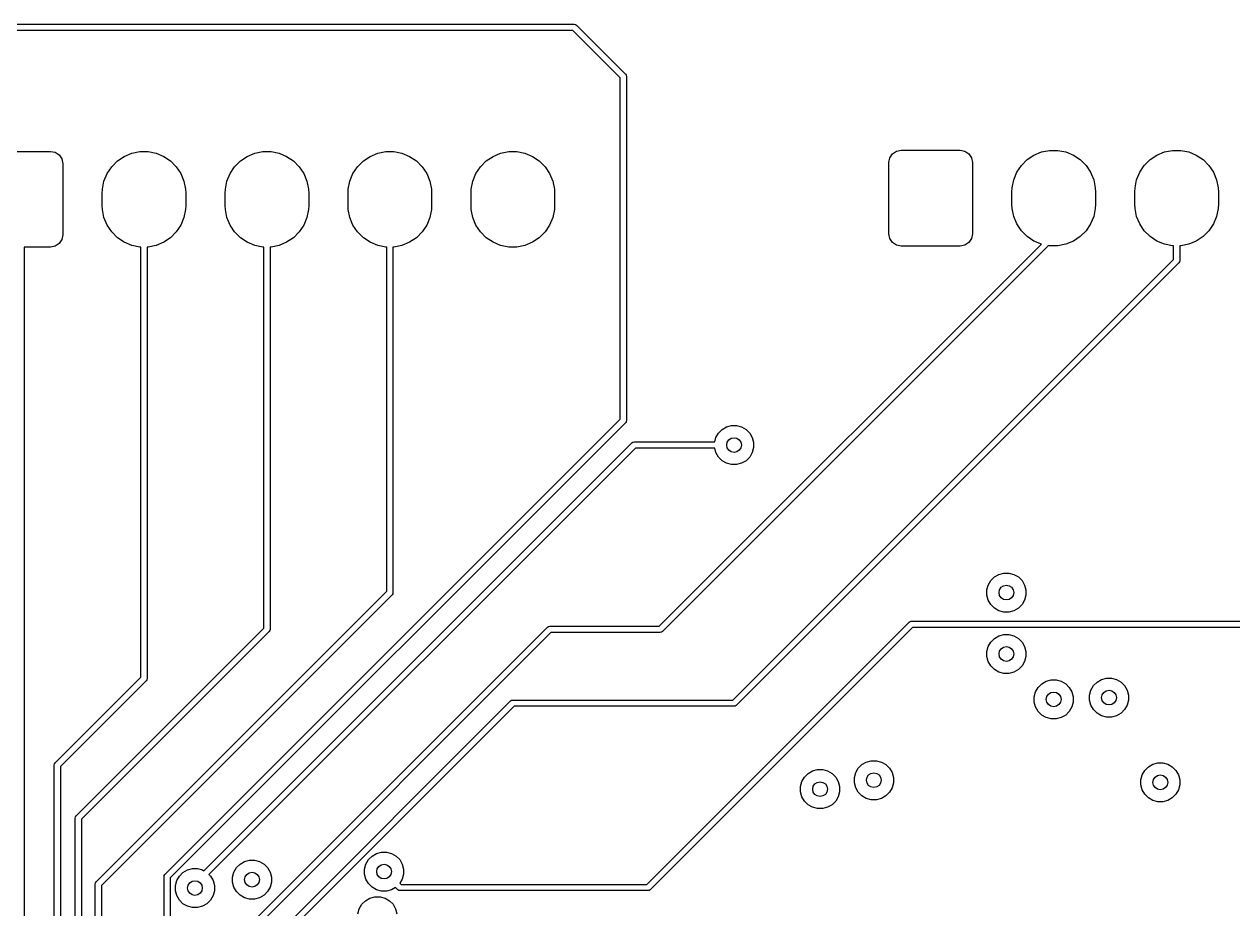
# Model space of a CAD drawing. Extents: x 0.98 to 8.13, y -3.46 to -0.83.
# Drawn here: x 5.081 to 6.049, y -1.621 to -0.913 of the extents above; entities that cross this region are included whole.
import ezdxf

# ---------------------------------------------------------------- set-up
doc = ezdxf.new("R2010")
doc.units = 0
doc.header["$MEASUREMENT"] = 0
doc.layers.add('BLACK', color=7, linetype='CONTINUOUS')

msp = doc.modelspace()

# ---------------------------------------------------------------- linework, layer by layer
at = {"layer": 'BLACK', "linetype": 'CONTINUOUS'}
for p, q in [((4.6063, -0.91285), (5.52165, -0.91285)), ((5.52062, -0.91785), (4.60733, -0.91785)), ((5.55852, -0.95576), (5.52062, -0.91785)), ((5.52165, -0.91285), (5.52261, -0.91304)), ((5.52261, -0.91304), (5.52342, -0.91359)), ((5.52342, -0.91359), (5.56279, -0.95296)), ((5.55852, -1.22928), (5.55852, -0.95576)), ((5.56279, -0.95296), (5.56333, -0.95377)), ((5.56333, -0.95377), (5.56352, -0.95472)), ((5.56352, -0.95472), (5.56352, -1.23031)), ((5.05512, -1.01476), (5.10236, -1.01476)), ((5.10236, -1.01476), (5.10613, -1.01551)), ((5.10613, -1.01551), (5.10932, -1.01765)), ((5.16745, -1.0162), (5.17389, -1.01492)), ((5.17389, -1.01492), (5.18045, -1.01492)), ((5.18045, -1.01492), (5.18688, -1.0162)), ((5.26588, -1.0162), (5.27231, -1.01492)), ((5.27231, -1.01492), (5.27887, -1.01492)), ((5.27887, -1.01492), (5.2853, -1.0162)), ((5.3643, -1.0162), (5.37074, -1.01492)), ((5.37074, -1.01492), (5.3773, -1.01492)), ((5.3773, -1.01492), (5.38373, -1.0162)), ((5.46273, -1.0162), (5.46916, -1.01492)), ((5.46916, -1.01492), (5.47572, -1.01492)), ((5.47572, -1.01492), (5.48216, -1.0162)), ((5.7765, -1.01666), (5.7797, -1.01453)), ((5.7797, -1.01453), (5.78346, -1.01378)), ((5.78346, -1.01378), (5.83071, -1.01378)), ((5.83071, -1.01378), (5.83448, -1.01453)), ((5.83448, -1.01453), (5.83767, -1.01666)), ((5.88974, -1.01773), (5.8958, -1.01522)), ((5.8958, -1.01522), (5.90223, -1.01394)), ((5.90223, -1.01394), (5.90879, -1.01394)), ((5.90879, -1.01394), (5.91523, -1.01522)), ((5.91523, -1.01522), (5.92129, -1.01773)), ((5.98816, -1.01773), (5.99422, -1.01522)), ((5.99422, -1.01522), (6.00066, -1.01394)), ((6.00066, -1.01394), (6.00722, -1.01394)), ((6.00722, -1.01394), (6.01365, -1.01522)), ((6.01365, -1.01522), (6.01971, -1.01773)), ((5.10932, -1.01765), (5.11146, -1.02084)), ((5.11146, -1.02084), (5.1122, -1.02461)), ((5.1122, -1.02461), (5.1122, -1.08169)), ((5.1513, -1.027), (5.15594, -1.02236)), ((5.15594, -1.02236), (5.16139, -1.01872)), ((5.16139, -1.01872), (5.16745, -1.0162)), ((5.18688, -1.0162), (5.19294, -1.01872)), ((5.19294, -1.01872), (5.1984, -1.02236)), ((5.1984, -1.02236), (5.20303, -1.027)), ((5.24972, -1.027), (5.25436, -1.02236)), ((5.25436, -1.02236), (5.25982, -1.01872)), ((5.25982, -1.01872), (5.26588, -1.0162)), ((5.2853, -1.0162), (5.29137, -1.01872)), ((5.29137, -1.01872), (5.29682, -1.02236)), ((5.29682, -1.02236), (5.30146, -1.027)), ((5.34815, -1.027), (5.35279, -1.02236)), ((5.35279, -1.02236), (5.35824, -1.01872)), ((5.35824, -1.01872), (5.3643, -1.0162)), ((5.38373, -1.0162), (5.38979, -1.01872)), ((5.38979, -1.01872), (5.39525, -1.02236)), ((5.39525, -1.02236), (5.39988, -1.027)), ((5.44657, -1.027), (5.45121, -1.02236)), ((5.45121, -1.02236), (5.45667, -1.01872)), ((5.45667, -1.01872), (5.46273, -1.0162)), ((5.48216, -1.0162), (5.48822, -1.01872)), ((5.48822, -1.01872), (5.49367, -1.02236)), ((5.49367, -1.02236), (5.49831, -1.027)), ((5.77362, -1.02362), (5.77437, -1.01986)), ((5.77362, -1.08071), (5.77362, -1.02362)), ((5.77437, -1.01986), (5.7765, -1.01666)), ((5.83767, -1.01666), (5.8398, -1.01986)), ((5.8398, -1.01986), (5.84055, -1.02362)), ((5.84055, -1.02362), (5.84055, -1.08071)), ((5.87964, -1.02601), (5.88428, -1.02138)), ((5.88428, -1.02138), (5.88974, -1.01773)), ((5.92129, -1.01773), (5.92674, -1.02138)), ((5.92674, -1.02138), (5.93138, -1.02601)), ((5.97807, -1.02601), (5.98271, -1.02138)), ((5.98271, -1.02138), (5.98816, -1.01773)), ((6.01971, -1.01773), (6.02517, -1.02138)), ((6.02517, -1.02138), (6.02981, -1.02601)), ((5.14514, -1.03851), (5.14765, -1.03245)), ((5.14765, -1.03245), (5.1513, -1.027)), ((5.20303, -1.027), (5.20668, -1.03245)), ((5.20668, -1.03245), (5.20919, -1.03851)), ((5.24357, -1.03851), (5.24608, -1.03245)), ((5.24608, -1.03245), (5.24972, -1.027)), ((5.30146, -1.027), (5.3051, -1.03245)), ((5.3051, -1.03245), (5.30761, -1.03851)), ((5.34199, -1.03851), (5.3445, -1.03245)), ((5.3445, -1.03245), (5.34815, -1.027)), ((5.39988, -1.027), (5.40353, -1.03245)), ((5.40353, -1.03245), (5.40604, -1.03851)), ((5.44042, -1.03851), (5.44293, -1.03245)), ((5.44293, -1.03245), (5.44657, -1.027)), ((5.49831, -1.027), (5.50195, -1.03245)), ((5.50195, -1.03245), (5.50446, -1.03851)), ((5.87349, -1.03753), (5.876, -1.03147)), ((5.876, -1.03147), (5.87964, -1.02601)), ((5.93138, -1.02601), (5.93502, -1.03147)), ((5.93502, -1.03147), (5.93754, -1.03753)), ((5.97191, -1.03753), (5.97442, -1.03147)), ((5.97442, -1.03147), (5.97807, -1.02601)), ((6.02981, -1.02601), (6.03345, -1.03147)), ((6.03345, -1.03147), (6.03596, -1.03753)), ((5.1437, -1.04823), (5.14386, -1.04495)), ((5.14386, -1.04495), (5.14514, -1.03851)), ((5.20919, -1.03851), (5.21047, -1.04495)), ((5.21047, -1.04495), (5.21063, -1.04823)), ((5.24213, -1.04823), (5.24229, -1.04495)), ((5.24229, -1.04495), (5.24357, -1.03851)), ((5.30761, -1.03851), (5.30889, -1.04495)), ((5.30889, -1.04495), (5.30906, -1.04823)), ((5.34055, -1.04823), (5.34071, -1.04495)), ((5.34071, -1.04495), (5.34199, -1.03851)), ((5.40604, -1.03851), (5.40732, -1.04495)), ((5.40732, -1.04495), (5.40748, -1.04823)), ((5.43898, -1.04823), (5.43914, -1.04495)), ((5.43914, -1.04495), (5.44042, -1.03851)), ((5.50446, -1.03851), (5.50574, -1.04495)), ((5.50574, -1.04495), (5.50591, -1.04823)), ((5.87205, -1.04724), (5.87221, -1.04396)), ((5.87221, -1.04396), (5.87349, -1.03753)), ((5.93754, -1.03753), (5.93882, -1.04396)), ((5.93882, -1.04396), (5.93898, -1.04724)), ((5.97047, -1.04724), (5.97063, -1.04396)), ((5.97063, -1.04396), (5.97191, -1.03753)), ((6.03596, -1.03753), (6.03724, -1.04396)), ((6.03724, -1.04396), (6.0374, -1.04724)), ((5.1437, -1.05807), (5.1437, -1.04823)), ((5.21063, -1.04823), (5.21063, -1.05807)), ((5.24213, -1.05807), (5.24213, -1.04823)), ((5.30906, -1.04823), (5.30906, -1.05807)), ((5.34055, -1.05807), (5.34055, -1.04823)), ((5.40748, -1.04823), (5.40748, -1.05807)), ((5.43898, -1.05807), (5.43898, -1.04823)), ((5.50591, -1.04823), (5.50591, -1.05807)), ((5.87205, -1.05709), (5.87205, -1.04724)), ((5.93898, -1.04724), (5.93898, -1.05709)), ((5.97047, -1.05709), (5.97047, -1.04724)), ((6.0374, -1.04724), (6.0374, -1.05709)), ((5.14386, -1.06135), (5.1437, -1.05807)), ((5.14514, -1.06779), (5.14386, -1.06135)), ((5.21047, -1.06135), (5.20919, -1.06779)), ((5.21063, -1.05807), (5.21047, -1.06135)), ((5.24229, -1.06135), (5.24213, -1.05807)), ((5.24357, -1.06779), (5.24229, -1.06135)), ((5.30889, -1.06135), (5.30761, -1.06779)), ((5.30906, -1.05807), (5.30889, -1.06135)), ((5.34071, -1.06135), (5.34055, -1.05807)), ((5.34199, -1.06779), (5.34071, -1.06135)), ((5.40732, -1.06135), (5.40604, -1.06779)), ((5.40748, -1.05807), (5.40732, -1.06135)), ((5.43914, -1.06135), (5.43898, -1.05807)), ((5.44042, -1.06779), (5.43914, -1.06135)), ((5.50574, -1.06135), (5.50446, -1.06779)), ((5.50591, -1.05807), (5.50574, -1.06135)), ((5.87221, -1.06037), (5.87205, -1.05709)), ((5.87349, -1.0668), (5.87221, -1.06037)), ((5.93882, -1.06037), (5.93754, -1.0668)), ((5.93898, -1.05709), (5.93882, -1.06037)), ((5.97063, -1.06037), (5.97047, -1.05709)), ((5.97191, -1.0668), (5.97063, -1.06037)), ((6.03724, -1.06037), (6.03596, -1.0668)), ((6.0374, -1.05709), (6.03724, -1.06037)), ((5.14765, -1.07385), (5.14514, -1.06779)), ((5.1513, -1.0793), (5.14765, -1.07385)), ((5.20668, -1.07385), (5.20303, -1.0793)), ((5.20919, -1.06779), (5.20668, -1.07385)), ((5.24608, -1.07385), (5.24357, -1.06779)), ((5.24972, -1.0793), (5.24608, -1.07385)), ((5.3051, -1.07385), (5.30146, -1.0793)), ((5.30761, -1.06779), (5.3051, -1.07385)), ((5.3445, -1.07385), (5.34199, -1.06779)), ((5.34815, -1.0793), (5.3445, -1.07385)), ((5.40353, -1.07385), (5.39988, -1.0793)), ((5.40604, -1.06779), (5.40353, -1.07385)), ((5.44293, -1.07385), (5.44042, -1.06779)), ((5.44657, -1.0793), (5.44293, -1.07385)), ((5.50195, -1.07385), (5.49831, -1.0793)), ((5.50446, -1.06779), (5.50195, -1.07385)), ((5.876, -1.07286), (5.87349, -1.0668)), ((5.87964, -1.07832), (5.876, -1.07286)), ((5.93502, -1.07286), (5.93138, -1.07832)), ((5.93754, -1.0668), (5.93502, -1.07286)), ((5.97442, -1.07286), (5.97191, -1.0668)), ((5.97807, -1.07832), (5.97442, -1.07286)), ((6.03345, -1.07286), (6.02981, -1.07832)), ((6.03596, -1.0668), (6.03345, -1.07286)), ((5.1122, -1.08169), (5.11146, -1.08546)), ((5.15594, -1.08394), (5.1513, -1.0793)), ((5.20303, -1.0793), (5.1984, -1.08394)), ((5.25436, -1.08394), (5.24972, -1.0793)), ((5.30146, -1.0793), (5.29682, -1.08394)), ((5.35279, -1.08394), (5.34815, -1.0793)), ((5.39988, -1.0793), (5.39525, -1.08394)), ((5.45121, -1.08394), (5.44657, -1.0793)), ((5.49831, -1.0793), (5.49367, -1.08394)), ((5.77437, -1.08448), (5.77362, -1.08071)), ((5.84055, -1.08071), (5.8398, -1.08448)), ((5.88428, -1.08296), (5.87964, -1.07832)), ((5.88974, -1.0866), (5.88428, -1.08296)), ((5.92674, -1.08296), (5.92129, -1.0866)), ((5.93138, -1.07832), (5.92674, -1.08296)), ((5.98271, -1.08296), (5.97807, -1.07832)), ((5.98816, -1.0866), (5.98271, -1.08296)), ((6.02517, -1.08296), (6.01971, -1.0866)), ((6.02981, -1.07832), (6.02517, -1.08296)), ((5.10236, -1.09154), (5.08124, -1.09154)), ((5.08124, -1.09154), (5.08124, -1.69188)), ((5.10613, -1.09079), (5.10236, -1.09154)), ((5.10932, -1.08865), (5.10613, -1.09079)), ((5.11146, -1.08546), (5.10932, -1.08865)), ((5.16139, -1.08758), (5.15594, -1.08394)), ((5.16745, -1.09009), (5.16139, -1.08758)), ((5.17389, -1.09137), (5.16745, -1.09009)), ((5.17467, -1.09137), (5.17389, -1.09137)), ((5.17467, -1.43597), (5.17467, -1.09137)), ((5.18045, -1.09137), (5.17967, -1.09137)), ((5.17967, -1.09137), (5.17967, -1.43701)), ((5.18688, -1.09009), (5.18045, -1.09137)), ((5.19294, -1.08758), (5.18688, -1.09009)), ((5.1984, -1.08394), (5.19294, -1.08758)), ((5.25982, -1.08758), (5.25436, -1.08394)), ((5.26588, -1.09009), (5.25982, -1.08758)), ((5.27231, -1.09137), (5.26588, -1.09009)), ((5.27309, -1.09137), (5.27231, -1.09137)), ((5.27309, -1.3966), (5.27309, -1.09137)), ((5.27887, -1.09137), (5.27809, -1.09137)), ((5.27809, -1.09137), (5.27809, -1.39764)), ((5.2853, -1.09009), (5.27887, -1.09137)), ((5.29137, -1.08758), (5.2853, -1.09009)), ((5.29682, -1.08394), (5.29137, -1.08758)), ((5.35824, -1.08758), (5.35279, -1.08394)), ((5.3643, -1.09009), (5.35824, -1.08758)), ((5.37074, -1.09137), (5.3643, -1.09009)), ((5.37152, -1.09137), (5.37074, -1.09137)), ((5.37152, -1.36707), (5.37152, -1.09137)), ((5.3773, -1.09137), (5.37652, -1.09137)), ((5.37652, -1.09137), (5.37652, -1.36811)), ((5.38373, -1.09009), (5.3773, -1.09137)), ((5.38979, -1.08758), (5.38373, -1.09009)), ((5.39525, -1.08394), (5.38979, -1.08758)), ((5.45667, -1.08758), (5.45121, -1.08394)), ((5.46273, -1.09009), (5.45667, -1.08758)), ((5.46916, -1.09137), (5.46273, -1.09009)), ((5.47572, -1.09137), (5.46916, -1.09137)), ((5.48216, -1.09009), (5.47572, -1.09137)), ((5.48822, -1.08758), (5.48216, -1.09009)), ((5.49367, -1.08394), (5.48822, -1.08758)), ((5.58952, -1.39514), (5.89562, -1.08904)), ((5.90148, -1.09024), (5.59232, -1.39941)), ((5.7765, -1.08767), (5.77437, -1.08448)), ((5.7797, -1.0898), (5.7765, -1.08767)), ((5.78346, -1.09055), (5.7797, -1.0898)), ((5.83071, -1.09055), (5.78346, -1.09055)), ((5.83448, -1.0898), (5.83071, -1.09055)), ((5.83767, -1.08767), (5.83448, -1.0898)), ((5.8398, -1.08448), (5.83767, -1.08767)), ((5.89562, -1.08904), (5.88974, -1.0866)), ((5.90223, -1.09039), (5.90148, -1.09024)), ((5.90879, -1.09039), (5.90223, -1.09039)), ((5.91523, -1.08911), (5.90879, -1.09039)), ((5.92129, -1.0866), (5.91523, -1.08911)), ((5.99422, -1.08911), (5.98816, -1.0866)), ((6.00066, -1.09039), (5.99422, -1.08911)), ((6.00144, -1.09039), (6.00066, -1.09039)), ((6.00144, -1.10133), (6.00144, -1.09039)), ((6.00722, -1.09039), (6.00644, -1.09039)), ((6.00644, -1.09039), (6.00644, -1.10236)), ((6.01365, -1.08911), (6.00722, -1.09039)), ((6.01971, -1.0866), (6.01365, -1.08911)), ((5.64857, -1.45419), (6.00144, -1.10133)), ((6.00644, -1.10236), (6.00625, -1.10332)), ((6.0057, -1.10413), (5.65137, -1.45846)), ((6.00625, -1.10332), (6.0057, -1.10413)), ((5.19393, -1.59387), (5.55852, -1.22928)), ((5.56279, -1.23208), (5.1982, -1.59667)), ((5.56333, -1.23127), (5.56279, -1.23208)), ((5.56352, -1.23031), (5.56333, -1.23127)), ((5.56333, -1.23127), (5.56333, -1.23127)), ((5.63711, -1.24041), (5.64002, -1.23751)), ((5.64002, -1.23751), (5.64358, -1.23545)), ((5.64358, -1.23545), (5.64755, -1.23439)), ((5.64755, -1.23439), (5.65166, -1.23439)), ((5.65166, -1.23439), (5.65563, -1.23545)), ((5.65563, -1.23545), (5.65919, -1.23751)), ((5.65919, -1.23751), (5.6621, -1.24041)), ((5.22507, -1.59094), (5.56778, -1.24823)), ((5.56778, -1.24823), (5.56859, -1.24769)), ((5.56859, -1.24769), (5.56955, -1.2475)), ((5.56955, -1.2475), (5.63411, -1.2475)), ((5.63411, -1.2475), (5.63506, -1.24397)), ((5.63506, -1.24397), (5.63711, -1.24041)), ((5.6621, -1.24041), (5.66416, -1.24397)), ((5.66416, -1.24397), (5.66522, -1.24794)), ((5.66522, -1.24794), (5.66522, -1.25206)), ((5.57058, -1.2525), (5.22913, -1.59395)), ((5.63411, -1.2525), (5.57058, -1.2525)), ((5.63506, -1.25603), (5.63411, -1.2525)), ((5.63711, -1.25959), (5.63506, -1.25603)), ((5.66416, -1.25603), (5.6621, -1.25959)), ((5.66522, -1.25206), (5.66416, -1.25603)), ((5.64002, -1.26249), (5.63711, -1.25959)), ((5.64358, -1.26455), (5.64002, -1.26249)), ((5.64755, -1.26561), (5.64358, -1.26455)), ((5.65166, -1.26561), (5.64755, -1.26561)), ((5.65563, -1.26455), (5.65166, -1.26561)), ((5.65919, -1.26249), (5.65563, -1.26455)), ((5.6621, -1.25959), (5.65919, -1.26249)), ((5.85805, -1.35562), (5.86162, -1.35356)), ((5.86162, -1.35356), (5.86559, -1.3525)), ((5.86559, -1.3525), (5.8697, -1.3525)), ((5.8697, -1.3525), (5.87367, -1.35356)), ((5.87367, -1.35356), (5.87723, -1.35562)), ((5.85203, -1.36605), (5.85309, -1.36208)), ((5.85309, -1.36208), (5.85515, -1.35852)), ((5.85515, -1.35852), (5.85805, -1.35562)), ((5.87723, -1.35562), (5.88014, -1.35852)), ((5.88014, -1.35852), (5.88219, -1.36208)), ((5.88219, -1.36208), (5.88326, -1.36605)), ((5.13876, -1.59983), (5.37152, -1.36707)), ((5.37578, -1.36988), (5.14303, -1.60263)), ((5.37633, -1.36907), (5.37578, -1.36988)), ((5.37652, -1.36811), (5.37633, -1.36907)), ((5.85203, -1.37017), (5.85203, -1.36605)), ((5.85309, -1.37414), (5.85203, -1.37017)), ((5.85515, -1.3777), (5.85309, -1.37414)), ((5.88219, -1.37414), (5.88014, -1.3777)), ((5.88326, -1.37017), (5.88219, -1.37414)), ((5.88326, -1.36605), (5.88326, -1.37017)), ((5.85805, -1.3806), (5.85515, -1.3777)), ((5.86162, -1.38266), (5.85805, -1.3806)), ((5.86559, -1.38372), (5.86162, -1.38266)), ((5.8697, -1.38372), (5.86559, -1.38372)), ((5.87367, -1.38266), (5.8697, -1.38372)), ((5.87723, -1.3806), (5.87367, -1.38266)), ((5.88014, -1.3777), (5.87723, -1.3806)), ((5.57967, -1.60183), (5.78976, -1.39174)), ((5.78976, -1.39174), (5.79057, -1.3912)), ((5.79057, -1.3912), (5.79153, -1.39101)), ((5.79153, -1.39101), (6.44272, -1.39101)), ((5.12274, -1.54695), (5.27309, -1.3966)), ((5.27736, -1.39941), (5.12701, -1.54976)), ((5.15266, -1.74341), (5.5002, -1.39587)), ((5.503, -1.40014), (5.15693, -1.74621)), ((5.2779, -1.39859), (5.27736, -1.39941)), ((5.27809, -1.39764), (5.2779, -1.39859)), ((5.5002, -1.39587), (5.50101, -1.39533)), ((5.50101, -1.39533), (5.50197, -1.39514)), ((5.50197, -1.39514), (5.58952, -1.39514)), ((5.59055, -1.40014), (5.503, -1.40014)), ((5.79256, -1.39601), (5.58248, -1.6061)), ((5.59151, -1.39995), (5.59055, -1.40014)), ((5.59232, -1.39941), (5.59151, -1.39995)), ((6.44169, -1.39601), (5.79256, -1.39601)), ((5.85805, -1.40483), (5.86162, -1.40277)), ((5.86162, -1.40277), (5.86559, -1.40171)), ((5.86559, -1.40171), (5.8697, -1.40171)), ((5.8697, -1.40171), (5.87367, -1.40277)), ((5.87367, -1.40277), (5.87723, -1.40483)), ((5.85203, -1.41527), (5.85309, -1.4113)), ((5.85309, -1.4113), (5.85515, -1.40774)), ((5.85515, -1.40774), (5.85805, -1.40483)), ((5.87723, -1.40483), (5.88014, -1.40774)), ((5.88014, -1.40774), (5.88219, -1.4113)), ((5.88219, -1.4113), (5.88326, -1.41527)), ((5.85203, -1.41938), (5.85203, -1.41527)), ((5.85309, -1.42335), (5.85203, -1.41938)), ((5.88326, -1.41938), (5.88219, -1.42335)), ((5.88326, -1.41527), (5.88326, -1.41938)), ((5.85515, -1.42691), (5.85309, -1.42335)), ((5.85805, -1.42982), (5.85515, -1.42691)), ((5.86162, -1.43187), (5.85805, -1.42982)), ((5.86559, -1.43294), (5.86162, -1.43187)), ((5.87367, -1.43187), (5.8697, -1.43294)), ((5.87723, -1.42982), (5.87367, -1.43187)), ((5.88014, -1.42691), (5.87723, -1.42982)), ((5.88219, -1.42335), (5.88014, -1.42691)), ((5.10609, -1.50455), (5.17467, -1.43597)), ((5.17893, -1.43878), (5.11036, -1.50735)), ((5.17948, -1.43796), (5.17893, -1.43878)), ((5.17967, -1.43701), (5.17948, -1.43796)), ((5.17948, -1.43796), (5.17948, -1.43796)), ((5.8697, -1.43294), (5.86559, -1.43294)), ((5.89302, -1.44415), (5.89593, -1.44125)), ((5.89593, -1.44125), (5.89949, -1.43919)), ((5.89949, -1.43919), (5.90346, -1.43813)), ((5.90346, -1.43813), (5.90757, -1.43813)), ((5.90757, -1.43813), (5.91154, -1.43919)), ((5.91154, -1.43919), (5.9151, -1.44125)), ((5.9151, -1.44125), (5.91801, -1.44415)), ((5.93733, -1.44268), (5.94024, -1.43977)), ((5.94024, -1.43977), (5.9438, -1.43771)), ((5.9438, -1.43771), (5.94777, -1.43665)), ((5.94777, -1.43665), (5.95188, -1.43665)), ((5.95188, -1.43665), (5.95585, -1.43771)), ((5.95585, -1.43771), (5.95941, -1.43977)), ((5.95941, -1.43977), (5.96232, -1.44268)), ((5.8899, -1.45168), (5.89096, -1.44771)), ((5.89096, -1.44771), (5.89302, -1.44415)), ((5.91801, -1.44415), (5.92006, -1.44771)), ((5.92006, -1.44771), (5.92113, -1.45168)), ((5.93421, -1.45021), (5.93528, -1.44624)), ((5.93421, -1.45432), (5.93421, -1.45021)), ((5.93528, -1.44624), (5.93733, -1.44268)), ((5.96232, -1.44268), (5.96438, -1.44624)), ((5.96438, -1.44624), (5.96544, -1.45021)), ((5.96544, -1.45021), (5.96544, -1.45432)), ((5.16571, -1.75989), (5.47067, -1.45493)), ((5.47348, -1.45919), (5.16998, -1.76269)), ((5.47067, -1.45493), (5.47148, -1.45438)), ((5.47148, -1.45438), (5.47244, -1.45419)), ((5.47244, -1.45419), (5.64857, -1.45419)), ((5.64961, -1.45919), (5.47348, -1.45919)), ((5.65056, -1.459), (5.64961, -1.45919)), ((5.65137, -1.45846), (5.65056, -1.459)), ((5.8899, -1.4558), (5.8899, -1.45168)), ((5.89096, -1.45977), (5.8899, -1.4558)), ((5.89302, -1.46333), (5.89096, -1.45977)), ((5.92006, -1.45977), (5.91801, -1.46333)), ((5.92113, -1.4558), (5.92006, -1.45977)), ((5.92113, -1.45168), (5.92113, -1.4558)), ((5.93528, -1.45829), (5.93421, -1.45432)), ((5.93733, -1.46185), (5.93528, -1.45829)), ((5.96438, -1.45829), (5.96232, -1.46185)), ((5.96544, -1.45432), (5.96438, -1.45829)), ((5.89593, -1.46623), (5.89302, -1.46333)), ((5.89949, -1.46829), (5.89593, -1.46623)), ((5.90346, -1.46935), (5.89949, -1.46829)), ((5.90757, -1.46935), (5.90346, -1.46935)), ((5.91154, -1.46829), (5.90757, -1.46935)), ((5.9151, -1.46623), (5.91154, -1.46829)), ((5.91801, -1.46333), (5.9151, -1.46623)), ((5.94024, -1.46476), (5.93733, -1.46185)), ((5.9438, -1.46681), (5.94024, -1.46476)), ((5.94777, -1.46788), (5.9438, -1.46681)), ((5.95188, -1.46788), (5.94777, -1.46788)), ((5.95585, -1.46681), (5.95188, -1.46788)), ((5.95941, -1.46476), (5.95585, -1.46681)), ((5.96232, -1.46185), (5.95941, -1.46476)), ((5.10536, -1.50632), (5.10555, -1.50536)), ((5.10536, -2.13498), (5.10536, -1.50632)), ((5.10555, -1.50536), (5.10609, -1.50455)), ((5.11036, -1.50735), (5.11036, -2.13661)), ((5.74697, -1.51238), (5.74903, -1.50882)), ((5.74903, -1.50882), (5.75193, -1.50592)), ((5.75193, -1.50592), (5.75549, -1.50386)), ((5.75549, -1.50386), (5.75946, -1.5028)), ((5.75946, -1.5028), (5.76358, -1.5028)), ((5.76358, -1.5028), (5.76755, -1.50386)), ((5.76755, -1.50386), (5.77111, -1.50592)), ((5.77111, -1.50592), (5.77401, -1.50882)), ((5.77401, -1.50882), (5.77607, -1.51238)), ((5.9784, -1.51054), (5.98131, -1.50763)), ((5.98131, -1.50763), (5.98487, -1.50558)), ((5.98487, -1.50558), (5.98884, -1.50451)), ((5.98884, -1.50451), (5.99295, -1.50451)), ((5.99295, -1.50451), (5.99692, -1.50558)), ((5.99692, -1.50558), (6.00048, -1.50763)), ((6.00048, -1.50763), (6.00339, -1.51054)), ((5.70395, -1.51956), (5.70601, -1.516)), ((5.70601, -1.516), (5.70892, -1.5131)), ((5.70892, -1.5131), (5.71248, -1.51104)), ((5.71248, -1.51104), (5.71645, -1.50998)), ((5.71645, -1.50998), (5.72056, -1.50998)), ((5.72056, -1.50998), (5.72453, -1.51104)), ((5.72453, -1.51104), (5.72809, -1.5131)), ((5.72809, -1.5131), (5.731, -1.516)), ((5.731, -1.516), (5.73305, -1.51956)), ((5.74591, -1.51636), (5.74697, -1.51238)), ((5.74591, -1.52047), (5.74591, -1.51636)), ((5.77607, -1.51238), (5.77713, -1.51636)), ((5.77713, -1.51636), (5.77713, -1.52047)), ((5.97528, -1.51807), (5.97634, -1.5141)), ((5.97528, -1.52218), (5.97528, -1.51807)), ((5.97634, -1.5141), (5.9784, -1.51054)), ((6.00339, -1.51054), (6.00544, -1.5141)), ((6.00544, -1.5141), (6.00651, -1.51807)), ((6.00651, -1.51807), (6.00651, -1.52218)), ((5.70289, -1.52354), (5.70395, -1.51956)), ((5.70289, -1.52765), (5.70289, -1.52354)), ((5.70395, -1.53162), (5.70289, -1.52765)), ((5.73305, -1.51956), (5.73412, -1.52354)), ((5.73412, -1.52765), (5.73305, -1.53162)), ((5.73412, -1.52354), (5.73412, -1.52765)), ((5.74697, -1.52444), (5.74591, -1.52047)), ((5.74903, -1.528), (5.74697, -1.52444)), ((5.75193, -1.53091), (5.74903, -1.528)), ((5.77401, -1.528), (5.77111, -1.53091)), ((5.77607, -1.52444), (5.77401, -1.528)), ((5.77713, -1.52047), (5.77607, -1.52444)), ((5.97634, -1.52615), (5.97528, -1.52218)), ((5.9784, -1.52971), (5.97634, -1.52615)), ((6.00544, -1.52615), (6.00339, -1.52971)), ((6.00651, -1.52218), (6.00544, -1.52615)), ((5.70601, -1.53518), (5.70395, -1.53162)), ((5.70892, -1.53808), (5.70601, -1.53518)), ((5.71248, -1.54014), (5.70892, -1.53808)), ((5.72809, -1.53808), (5.72453, -1.54014)), ((5.731, -1.53518), (5.72809, -1.53808)), ((5.73305, -1.53162), (5.731, -1.53518)), ((5.75549, -1.53296), (5.75193, -1.53091)), ((5.75946, -1.53402), (5.75549, -1.53296)), ((5.76358, -1.53402), (5.75946, -1.53402)), ((5.76755, -1.53296), (5.76358, -1.53402)), ((5.77111, -1.53091), (5.76755, -1.53296)), ((5.98131, -1.53262), (5.9784, -1.52971)), ((5.98487, -1.53468), (5.98131, -1.53262)), ((5.98884, -1.53574), (5.98487, -1.53468)), ((5.99295, -1.53574), (5.98884, -1.53574)), ((5.99692, -1.53468), (5.99295, -1.53574)), ((6.00048, -1.53262), (5.99692, -1.53468)), ((6.00339, -1.52971), (6.00048, -1.53262)), ((5.12201, -1.54872), (5.1222, -1.54776)), ((5.1222, -1.54776), (5.12274, -1.54695)), ((5.71645, -1.5412), (5.71248, -1.54014)), ((5.72056, -1.5412), (5.71645, -1.5412)), ((5.72453, -1.54014), (5.72056, -1.5412)), ((5.12201, -2.14023), (5.12201, -1.54872)), ((5.12701, -1.54976), (5.12701, -2.1392)), ((5.3598, -1.57915), (5.36336, -1.57709)), ((5.36336, -1.57709), (5.36733, -1.57603)), ((5.36733, -1.57603), (5.37144, -1.57603)), ((5.37144, -1.57603), (5.37542, -1.57709)), ((5.37542, -1.57709), (5.37898, -1.57915)), ((5.25117, -1.58847), (5.25408, -1.58556)), ((5.25408, -1.58556), (5.25764, -1.58351)), ((5.25764, -1.58351), (5.26161, -1.58244)), ((5.26161, -1.58244), (5.26572, -1.58244)), ((5.26572, -1.58244), (5.26969, -1.58351)), ((5.26969, -1.58351), (5.27325, -1.58556)), ((5.27325, -1.58556), (5.27616, -1.58847)), ((5.35378, -1.58959), (5.35484, -1.58562)), ((5.35484, -1.58562), (5.3569, -1.58206)), ((5.3569, -1.58206), (5.3598, -1.57915)), ((5.37898, -1.57915), (5.38188, -1.58206)), ((5.38188, -1.58206), (5.38394, -1.58562)), ((5.38394, -1.58562), (5.385, -1.58959)), ((5.1932, -1.59564), (5.19339, -1.59468)), ((5.1932, -1.62851), (5.1932, -1.59564)), ((5.19339, -1.59468), (5.19393, -1.59387)), ((5.1982, -1.59667), (5.1982, -1.62851)), ((5.2034, -1.59883), (5.20546, -1.59527)), ((5.20546, -1.59527), (5.20836, -1.59236)), ((5.20836, -1.59236), (5.21192, -1.5903)), ((5.21192, -1.5903), (5.21589, -1.58924)), ((5.21589, -1.58924), (5.22, -1.58924)), ((5.22, -1.58924), (5.22398, -1.5903)), ((5.22398, -1.5903), (5.22507, -1.59094)), ((5.22913, -1.59395), (5.23044, -1.59527)), ((5.23044, -1.59527), (5.2325, -1.59883)), ((5.24805, -1.596), (5.24911, -1.59203)), ((5.24805, -1.60011), (5.24805, -1.596)), ((5.24911, -1.59203), (5.25117, -1.58847)), ((5.27616, -1.58847), (5.27821, -1.59203)), ((5.27821, -1.59203), (5.27928, -1.596)), ((5.27928, -1.596), (5.27928, -1.60011)), ((5.35378, -1.5937), (5.35378, -1.58959)), ((5.35484, -1.59767), (5.35378, -1.5937)), ((5.385, -1.5937), (5.38394, -1.59767)), ((5.385, -1.58959), (5.385, -1.5937)), ((5.13803, -1.60159), (5.13822, -1.60064)), ((5.13803, -2.17437), (5.13803, -1.60159)), ((5.13822, -1.60064), (5.13876, -1.59983)), ((5.14303, -1.60263), (5.14303, -2.1754)), ((5.20234, -1.6028), (5.2034, -1.59883)), ((5.20234, -1.60691), (5.20234, -1.6028)), ((5.2325, -1.59883), (5.23356, -1.6028)), ((5.23356, -1.6028), (5.23356, -1.60691)), ((5.24911, -1.60408), (5.24805, -1.60011)), ((5.25117, -1.60764), (5.24911, -1.60408)), ((5.27821, -1.60408), (5.27616, -1.60764)), ((5.27928, -1.60011), (5.27821, -1.60408)), ((5.3569, -1.60123), (5.35484, -1.59767)), ((5.3598, -1.60414), (5.3569, -1.60123)), ((5.36336, -1.60619), (5.3598, -1.60414)), ((5.36733, -1.60726), (5.36336, -1.60619)), ((5.37542, -1.60619), (5.37144, -1.60726)), ((5.37858, -1.60437), (5.37542, -1.60619)), ((5.38031, -1.6061), (5.37858, -1.60437)), ((5.38112, -1.60664), (5.38031, -1.6061)), ((5.38394, -1.59767), (5.38211, -1.60083)), ((5.38211, -1.60083), (5.38311, -1.60183)), ((5.38311, -1.60183), (5.57967, -1.60183)), ((5.58248, -1.6061), (5.58167, -1.60664)), ((5.2034, -1.61088), (5.20234, -1.60691)), ((5.20546, -1.61444), (5.2034, -1.61088)), ((5.20836, -1.61735), (5.20546, -1.61444)), ((5.23044, -1.61444), (5.22754, -1.61735)), ((5.2325, -1.61088), (5.23044, -1.61444)), ((5.23356, -1.60691), (5.2325, -1.61088)), ((5.25408, -1.61055), (5.25117, -1.60764)), ((5.25764, -1.6126), (5.25408, -1.61055)), ((5.26161, -1.61367), (5.25764, -1.6126)), ((5.26572, -1.61367), (5.26161, -1.61367)), ((5.26969, -1.6126), (5.26572, -1.61367)), ((5.27325, -1.61055), (5.26969, -1.6126)), ((5.27616, -1.60764), (5.27325, -1.61055)), ((5.35161, -1.61783), (5.35452, -1.61493)), ((5.35452, -1.61493), (5.35808, -1.61287)), ((5.35808, -1.61287), (5.36205, -1.61181)), ((5.36205, -1.61181), (5.36616, -1.61181)), ((5.36616, -1.61181), (5.37013, -1.61287)), ((5.37144, -1.60726), (5.36733, -1.60726)), ((5.37013, -1.61287), (5.37369, -1.61493)), ((5.37369, -1.61493), (5.3766, -1.61783)), ((5.38208, -1.60683), (5.38112, -1.60664)), ((5.58071, -1.60683), (5.38208, -1.60683)), ((5.58167, -1.60664), (5.58071, -1.60683)), ((5.21192, -1.6194), (5.20836, -1.61735)), ((5.21589, -1.62047), (5.21192, -1.6194)), ((5.22, -1.62047), (5.21589, -1.62047)), ((5.22398, -1.6194), (5.22, -1.62047)), ((5.22754, -1.61735), (5.22398, -1.6194)), ((5.34849, -1.62536), (5.34955, -1.62139)), ((5.34955, -1.62139), (5.35161, -1.61783)), ((5.3766, -1.61783), (5.37865, -1.62139)), ((5.37865, -1.62139), (5.37972, -1.62536))]:
    msp.add_line(p, q, dxfattribs=at)
at = {"layer": 'BLACK'}
for centre in [(5.64961, -1.25), (5.86764, -1.36811), (5.86764, -1.41732), (5.90551, -1.45374), (5.94983, -1.45226), (5.76152, -1.51841), (5.99089, -1.52013), (5.7185, -1.52559), (5.36939, -1.59164), (5.26366, -1.59806), (5.21795, -1.60485)]:
    msp.add_circle(centre, 0.00591, dxfattribs=at)

doc.saveas('drawing.dxf')
